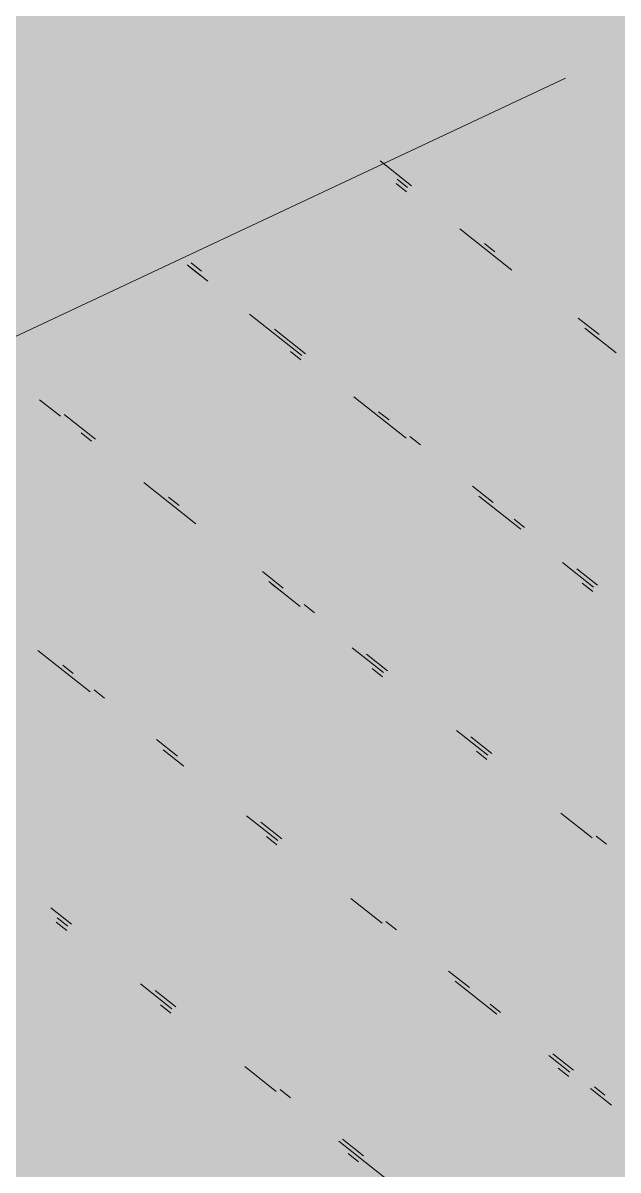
# Paper-space layout '03 3D Building and Roof' of a CAD drawing. Header units: millimetres. Extents: x 5 to 415, y 5 to 292.
# Drawn here: x 243.735 to 245.629, y 79.077 to 82.732 of the extents above; entities that cross this region are included whole.
import ezdxf

# ---------------------------------------------------------------- set-up
doc = ezdxf.new("R2010")
doc.units = ezdxf.units.MM
doc.layers.add('EXISTING', color=7, linetype='Continuous')
doc.layers.add('IMAGES', color=7, linetype='Continuous')

# ---------------------------------------------------------------- blocks, each defined once
blk = doc.blocks.new('SHEET_03')
at = {"layer": 'EXISTING', "color": 250, "lineweight": 9}
for p, q in [((241.8019, 80.8374), (245.4621, 82.5557)), ((244.9718, 82.2132), (244.8722, 82.2922)), ((244.9261, 82.2337), (244.9593, 82.2074)), ((244.9561, 82.1937), (244.9229, 82.2201)), ((245.1253, 82.0757), (245.2912, 81.944)), ((245.2373, 82.0025), (245.2041, 82.0288)), ((244.2572, 81.9616), (244.3236, 81.9089)), ((244.2997, 81.9275), (244.2665, 81.9538)), ((244.3029, 81.9411), (244.2697, 81.9675)), ((244.4564, 81.8036), (244.6223, 81.6719)), ((245.5693, 81.7391), (245.5029, 81.7918)), ((244.6348, 81.6777), (244.5352, 81.7567)), ((245.5236, 81.7596), (245.6232, 81.6806)), ((245.5662, 81.7255), (245.533, 81.7518)), ((244.6192, 81.6582), (244.586, 81.6846)), ((244.7883, 81.5402), (244.9543, 81.4085)), ((243.7874, 81.5314), (243.8538, 81.4788)), ((243.9659, 81.4056), (243.8663, 81.4846)), ((244.9004, 81.467), (244.8672, 81.4934)), ((243.9202, 81.4261), (243.9534, 81.3998)), ((245, 81.388), (244.9668, 81.4143)), ((244.1194, 81.2681), (244.2854, 81.1364)), ((245.2323, 81.2036), (245.1659, 81.2563)), ((244.2315, 81.1949), (244.1983, 81.2212)), ((245.1867, 81.2241), (245.3194, 81.1187)), ((245.3319, 81.1246), (245.2987, 81.1509)), ((245.4522, 81.0134), (245.5518, 80.9344)), ((245.5643, 80.9402), (245.4979, 80.9929)), ((244.5634, 80.9315), (244.497, 80.9842)), ((244.5178, 80.952), (244.6173, 80.873)), ((244.5603, 80.9179), (244.5271, 80.9442)), ((245.5487, 80.9207), (245.5155, 80.9471)), ((244.663, 80.8525), (244.6298, 80.8788)), ((243.7825, 80.7326), (243.9484, 80.6009)), ((244.7833, 80.7413), (244.8829, 80.6623)), ((244.8954, 80.6681), (244.829, 80.7208)), ((243.8945, 80.6594), (243.8613, 80.6857)), ((244.8798, 80.6486), (244.8466, 80.675)), ((243.9941, 80.5804), (243.9609, 80.6067)), ((245.1153, 80.4779), (245.2149, 80.3989)), ((244.2265, 80.396), (244.1601, 80.4487)), ((245.2273, 80.4047), (245.161, 80.4574)), ((244.1808, 80.4165), (244.2472, 80.3638)), ((245.2117, 80.3852), (245.1785, 80.4116)), ((244.4464, 80.2058), (244.546, 80.1268)), ((244.5584, 80.1326), (244.492, 80.1853)), ((245.4472, 80.2145), (245.5468, 80.1355)), ((244.5428, 80.1131), (244.5096, 80.1395)), ((245.5925, 80.115), (245.5593, 80.1413)), ((244.7783, 79.9424), (244.8779, 79.8634)), ((243.8895, 79.8605), (243.8231, 79.9132)), ((243.8739, 79.841), (243.8407, 79.8674)), ((243.8439, 79.881), (243.877, 79.8547)), ((244.9236, 79.8429), (244.8904, 79.8692)), ((245.156, 79.6585), (245.0896, 79.7112)), ((244.1094, 79.6703), (244.209, 79.5913)), ((245.1103, 79.679), (245.2431, 79.5736)), ((244.2215, 79.5971), (244.1551, 79.6498)), ((244.2059, 79.5776), (244.1727, 79.604)), ((245.2555, 79.5795), (245.2224, 79.6058)), ((245.409, 79.4419), (245.4754, 79.3893)), ((245.4879, 79.3951), (245.4215, 79.4478)), ((244.4414, 79.4069), (244.541, 79.3279)), ((245.4723, 79.3756), (245.4391, 79.402)), ((245.5875, 79.3161), (245.5543, 79.3425)), ((244.5866, 79.3074), (244.5534, 79.3337)), ((245.5418, 79.3366), (245.6082, 79.2839)), ((244.7401, 79.1698), (244.9061, 79.0381)), ((244.819, 79.123), (244.7526, 79.1757)), ((244.8034, 79.1035), (244.7702, 79.1299))]:
    blk.add_line(p, q, dxfattribs=at)
at = {"layer": 'IMAGES', "color": 7}
for points in [[(240.6709, 82.7108), (245.3927, 82.7108), (240.6709, 82.8072), (245.3927, 82.8072)], [(245.3927, 82.7108), (245.4891, 82.7108), (245.3927, 82.8072), (245.4891, 82.8072)], [(245.4891, 82.7108), (245.5855, 82.7108), (245.4891, 82.8072), (245.5855, 82.8072)], [(245.5855, 82.7108), (245.6818, 82.7108), (245.5855, 82.8072), (245.6818, 82.8072)], [(240.3818, 82.6144), (245.2, 82.6144), (240.3818, 82.7108), (245.2, 82.7108)], [(245.2, 82.6144), (245.2964, 82.6144), (245.2, 82.7108), (245.2964, 82.7108)], [(245.2964, 82.6144), (245.3927, 82.6144), (245.2964, 82.7108), (245.3927, 82.7108)], [(245.3927, 82.6144), (245.4891, 82.6144), (245.3927, 82.7108), (245.4891, 82.7108)], [(245.4891, 82.6144), (245.5855, 82.6144), (245.4891, 82.7108), (245.5855, 82.7108)], [(245.5855, 82.6144), (245.6818, 82.6144), (245.5855, 82.7108), (245.6818, 82.7108)], [(240.1891, 82.518), (245.1036, 82.518), (240.1891, 82.6144), (245.1036, 82.6144)], [(245.1036, 82.518), (245.2, 82.518), (245.1036, 82.6144), (245.2, 82.6144)], [(245.2, 82.518), (245.2964, 82.518), (245.2, 82.6144), (245.2964, 82.6144)], [(245.2964, 82.518), (245.3927, 82.518), (245.2964, 82.6144), (245.3927, 82.6144)], [(245.3927, 82.518), (245.4891, 82.518), (245.3927, 82.6144), (245.4891, 82.6144)], [(245.4891, 82.518), (245.7782, 82.518), (245.4891, 82.6144), (245.7782, 82.6144)], [(240.0927, 82.4216), (244.8145, 82.4216), (240.0927, 82.518), (244.8145, 82.518)], [(244.8145, 82.4216), (244.9109, 82.4216), (244.8145, 82.518), (244.9109, 82.518)], [(244.9109, 82.4216), (245.1036, 82.4216), (244.9109, 82.518), (245.1036, 82.518)], [(245.1036, 82.4216), (245.2964, 82.4216), (245.1036, 82.518), (245.2964, 82.518)], [(245.2964, 82.4216), (245.3927, 82.4216), (245.2964, 82.518), (245.3927, 82.518)], [(245.3927, 82.4216), (245.4891, 82.4216), (245.3927, 82.518), (245.4891, 82.518)], [(245.4891, 82.4216), (245.5855, 82.4216), (245.4891, 82.518), (245.5855, 82.518)], [(245.5855, 82.4216), (245.6818, 82.4216), (245.5855, 82.518), (245.6818, 82.518)], [(239.8036, 82.3252), (244.6218, 82.3252), (239.8036, 82.4216), (244.6218, 82.4216)], [(244.6218, 82.3252), (244.7182, 82.3252), (244.6218, 82.4216), (244.7182, 82.4216)], [(244.7182, 82.3252), (244.8145, 82.3252), (244.7182, 82.4216), (244.8145, 82.4216)], [(244.8145, 82.3252), (244.9109, 82.3252), (244.8145, 82.4216), (244.9109, 82.4216)], [(244.9109, 82.3252), (245.0073, 82.3252), (244.9109, 82.4216), (245.0073, 82.4216)], [(245.0073, 82.3252), (245.1036, 82.3252), (245.0073, 82.4216), (245.1036, 82.4216)], [(245.1036, 82.3252), (245.2, 82.3252), (245.1036, 82.4216), (245.2, 82.4216)], [(245.2, 82.3252), (245.2964, 82.3252), (245.2, 82.4216), (245.2964, 82.4216)], [(245.2964, 82.3252), (245.4891, 82.3252), (245.2964, 82.4216), (245.4891, 82.4216)], [(245.4891, 82.3252), (245.5855, 82.3252), (245.4891, 82.4216), (245.5855, 82.4216)], [(245.5855, 82.3252), (245.6818, 82.3252), (245.5855, 82.4216), (245.6818, 82.4216)], [(239.7073, 82.2288), (244.3327, 82.2288), (239.7073, 82.3252), (244.3327, 82.3252)], [(244.3327, 82.2288), (244.4291, 82.2288), (244.3327, 82.3252), (244.4291, 82.3252)], [(244.4291, 82.2288), (244.6218, 82.2288), (244.4291, 82.3252), (244.6218, 82.3252)], [(244.6218, 82.2288), (244.8145, 82.2288), (244.6218, 82.3252), (244.8145, 82.3252)], [(244.8145, 82.2288), (244.9109, 82.2288), (244.8145, 82.3252), (244.9109, 82.3252)], [(244.9109, 82.2288), (245.0073, 82.2288), (244.9109, 82.3252), (245.0073, 82.3252)], [(245.0073, 82.2288), (245.1036, 82.2288), (245.0073, 82.3252), (245.1036, 82.3252)], [(245.1036, 82.2288), (245.2, 82.2288), (245.1036, 82.3252), (245.2, 82.3252)], [(245.2, 82.2288), (245.2964, 82.2288), (245.2, 82.3252), (245.2964, 82.3252)], [(245.2964, 82.2288), (245.5855, 82.2288), (245.2964, 82.3252), (245.5855, 82.3252)], [(245.5855, 82.2288), (245.6818, 82.2288), (245.5855, 82.3252), (245.6818, 82.3252)], [(239.5145, 82.1324), (244.2364, 82.1324), (239.5145, 82.2288), (244.2364, 82.2288)], [(244.2364, 82.1324), (244.3327, 82.1324), (244.2364, 82.2288), (244.3327, 82.2288)], [(244.3327, 82.1324), (244.4291, 82.1324), (244.3327, 82.2288), (244.4291, 82.2288)], [(244.4291, 82.1324), (244.5255, 82.1324), (244.4291, 82.2288), (244.5255, 82.2288)], [(244.5255, 82.1324), (244.7182, 82.1324), (244.5255, 82.2288), (244.7182, 82.2288)], [(244.7182, 82.1324), (244.8145, 82.1324), (244.7182, 82.2288), (244.8145, 82.2288)], [(244.8145, 82.1324), (245.0073, 82.1324), (244.8145, 82.2288), (245.0073, 82.2288)], [(245.0073, 82.1324), (245.1036, 82.1324), (245.0073, 82.2288), (245.1036, 82.2288)], [(245.1036, 82.1324), (245.2, 82.1324), (245.1036, 82.2288), (245.2, 82.2288)], [(245.2, 82.1324), (245.6818, 82.1324), (245.2, 82.2288), (245.6818, 82.2288)], [(239.2255, 82.036), (243.9473, 82.036), (239.2255, 82.1324), (243.9473, 82.1324)], [(243.9473, 82.036), (244.14, 82.036), (243.9473, 82.1324), (244.14, 82.1324)], [(244.14, 82.036), (244.2364, 82.036), (244.14, 82.1324), (244.2364, 82.1324)], [(244.2364, 82.036), (244.4291, 82.036), (244.2364, 82.1324), (244.4291, 82.1324)], [(244.4291, 82.036), (244.5255, 82.036), (244.4291, 82.1324), (244.5255, 82.1324)], [(244.5255, 82.036), (244.6218, 82.036), (244.5255, 82.1324), (244.6218, 82.1324)], [(244.6218, 82.036), (244.7182, 82.036), (244.6218, 82.1324), (244.7182, 82.1324)], [(244.7182, 82.036), (245.0073, 82.036), (244.7182, 82.1324), (245.0073, 82.1324)], [(245.0073, 82.036), (245.1036, 82.036), (245.0073, 82.1324), (245.1036, 82.1324)], [(245.1036, 82.036), (245.2, 82.036), (245.1036, 82.1324), (245.2, 82.1324)], [(245.2, 82.036), (245.2964, 82.036), (245.2, 82.1324), (245.2964, 82.1324)], [(245.2964, 82.036), (245.3927, 82.036), (245.2964, 82.1324), (245.3927, 82.1324)], [(245.3927, 82.036), (245.8745, 82.036), (245.3927, 82.1324), (245.8745, 82.1324)], [(239.1291, 81.9396), (243.8509, 81.9396), (239.1291, 82.036), (243.8509, 82.036)], [(243.8509, 81.9396), (243.9473, 81.9396), (243.8509, 82.036), (243.9473, 82.036)], [(243.9473, 81.8432), (244.0436, 81.8432), (243.9473, 82.036), (244.0436, 82.036)], [(244.0436, 81.9396), (244.2364, 81.9396), (244.0436, 82.036), (244.2364, 82.036)], [(244.2364, 81.9396), (244.3327, 81.9396), (244.2364, 82.036), (244.3327, 82.036)], [(244.3327, 81.9396), (244.4291, 81.9396), (244.3327, 82.036), (244.4291, 82.036)], [(244.4291, 81.9396), (244.6218, 81.9396), (244.4291, 82.036), (244.6218, 82.036)], [(244.6218, 81.9396), (244.7182, 81.9396), (244.6218, 82.036), (244.7182, 82.036)], [(244.7182, 81.9396), (245.0073, 81.9396), (244.7182, 82.036), (245.0073, 82.036)], [(245.0073, 81.9396), (245.1036, 81.9396), (245.0073, 82.036), (245.1036, 82.036)], [(245.1036, 81.9396), (245.2, 81.9396), (245.1036, 82.036), (245.2, 82.036)], [(245.2, 81.9396), (245.2964, 81.9396), (245.2, 82.036), (245.2964, 82.036)], [(245.2964, 81.9396), (245.3927, 81.9396), (245.2964, 82.036), (245.3927, 82.036)], [(245.3927, 81.9396), (245.4891, 81.9396), (245.3927, 82.036), (245.4891, 82.036)], [(245.4891, 81.9396), (245.9709, 81.9396), (245.4891, 82.036), (245.9709, 82.036)], [(243.5618, 81.8432), (243.7545, 81.8432), (243.5618, 81.9396), (243.7545, 81.9396)], [(243.7545, 81.8432), (243.8509, 81.8432), (243.7545, 81.9396), (243.8509, 81.9396)], [(243.8509, 81.8432), (243.9473, 81.8432), (243.8509, 81.9396), (243.9473, 81.9396)], [(244.0436, 81.8432), (244.14, 81.8432), (244.0436, 81.9396), (244.14, 81.9396)], [(244.14, 81.8432), (244.2364, 81.8432), (244.14, 81.9396), (244.2364, 81.9396)], [(244.2364, 81.8432), (244.3327, 81.8432), (244.2364, 81.9396), (244.3327, 81.9396)], [(244.3327, 81.8432), (244.4291, 81.8432), (244.3327, 81.9396), (244.4291, 81.9396)], [(244.4291, 81.8432), (244.5255, 81.8432), (244.4291, 81.9396), (244.5255, 81.9396)], [(244.5255, 81.8432), (244.6218, 81.8432), (244.5255, 81.9396), (244.6218, 81.9396)], [(244.6218, 81.8432), (245.1036, 81.8432), (244.6218, 81.9396), (245.1036, 81.9396)], [(245.1036, 81.8432), (245.2, 81.8432), (245.1036, 81.9396), (245.2, 81.9396)], [(245.2, 81.8432), (245.2964, 81.8432), (245.2, 81.9396), (245.2964, 81.9396)], [(245.2964, 81.8432), (245.3927, 81.8432), (245.2964, 81.9396), (245.3927, 81.9396)], [(245.3927, 81.8432), (245.4891, 81.8432), (245.3927, 81.9396), (245.4891, 81.9396)], [(245.4891, 81.8432), (245.5855, 81.8432), (245.4891, 81.9396), (245.5855, 81.9396)], [(245.5855, 81.8432), (246.0673, 81.8432), (245.5855, 81.9396), (246.0673, 81.9396)], [(243.6582, 81.7468), (243.7545, 81.7468), (243.6582, 81.8432), (243.7545, 81.8432)], [(243.7545, 81.7468), (243.8509, 81.7468), (243.7545, 81.8432), (243.8509, 81.8432)], [(243.8509, 81.7468), (243.9473, 81.7468), (243.8509, 81.8432), (243.9473, 81.8432)], [(243.9473, 81.7468), (244.0436, 81.7468), (243.9473, 81.8432), (244.0436, 81.8432)], [(244.0436, 81.7468), (244.14, 81.7468), (244.0436, 81.8432), (244.14, 81.8432)], [(244.14, 81.7468), (244.3327, 81.7468), (244.14, 81.8432), (244.3327, 81.8432)], [(244.3327, 81.7468), (244.4291, 81.7468), (244.3327, 81.8432), (244.4291, 81.8432)], [(244.4291, 81.7468), (244.6218, 81.7468), (244.4291, 81.8432), (244.6218, 81.8432)], [(244.6218, 81.7468), (244.7182, 81.7468), (244.6218, 81.8432), (244.7182, 81.8432)], [(244.7182, 81.7468), (245.2, 81.7468), (244.7182, 81.8432), (245.2, 81.8432)], [(245.2, 81.7468), (245.3927, 81.7468), (245.2, 81.8432), (245.3927, 81.8432)], [(245.3927, 81.7468), (245.5855, 81.7468), (245.3927, 81.8432), (245.5855, 81.8432)], [(245.5855, 81.7468), (245.6818, 81.7468), (245.5855, 81.8432), (245.6818, 81.8432)], [(243.5618, 81.6504), (243.7545, 81.6504), (243.5618, 81.7468), (243.7545, 81.7468)], [(243.7545, 81.6504), (243.9473, 81.6504), (243.7545, 81.7468), (243.9473, 81.7468)], [(243.9473, 81.6504), (244.0436, 81.6504), (243.9473, 81.7468), (244.0436, 81.7468)], [(244.0436, 81.6504), (244.14, 81.6504), (244.0436, 81.7468), (244.14, 81.7468)], [(244.14, 81.6504), (244.3327, 81.6504), (244.14, 81.7468), (244.3327, 81.7468)], [(244.3327, 81.6504), (244.4291, 81.6504), (244.3327, 81.7468), (244.4291, 81.7468)], [(244.4291, 81.6504), (244.5255, 81.6504), (244.4291, 81.7468), (244.5255, 81.7468)], [(244.5255, 81.6504), (244.7182, 81.6504), (244.5255, 81.7468), (244.7182, 81.7468)], [(244.7182, 81.6504), (244.8145, 81.6504), (244.7182, 81.7468), (244.8145, 81.7468)], [(244.8145, 81.6504), (245.3927, 81.6504), (244.8145, 81.7468), (245.3927, 81.7468)], [(245.3927, 81.6504), (245.4891, 81.6504), (245.3927, 81.7468), (245.4891, 81.7468)], [(245.4891, 81.6504), (245.6818, 81.6504), (245.4891, 81.7468), (245.6818, 81.7468)], [(243.6582, 81.554), (243.7545, 81.554), (243.6582, 81.6504), (243.7545, 81.6504)], [(243.7545, 81.554), (243.8509, 81.554), (243.7545, 81.6504), (243.8509, 81.6504)], [(243.8509, 81.554), (243.9473, 81.554), (243.8509, 81.6504), (243.9473, 81.6504)], [(243.9473, 81.554), (244.4291, 81.554), (243.9473, 81.6504), (244.4291, 81.6504)], [(244.4291, 81.554), (244.5255, 81.554), (244.4291, 81.6504), (244.5255, 81.6504)], [(244.5255, 81.554), (244.6218, 81.554), (244.5255, 81.6504), (244.6218, 81.6504)], [(244.6218, 81.554), (244.8145, 81.554), (244.6218, 81.6504), (244.8145, 81.6504)], [(244.8145, 81.554), (245.0073, 81.554), (244.8145, 81.6504), (245.0073, 81.6504)], [(245.0073, 81.554), (245.5855, 81.554), (245.0073, 81.6504), (245.5855, 81.6504)], [(245.5855, 81.554), (245.6818, 81.554), (245.5855, 81.6504), (245.6818, 81.6504)], [(243.6582, 81.4576), (243.7545, 81.4576), (243.6582, 81.554), (243.7545, 81.554)], [(243.7545, 81.4576), (243.9473, 81.4576), (243.7545, 81.554), (243.9473, 81.554)], [(243.9473, 81.4576), (244.5255, 81.4576), (243.9473, 81.554), (244.5255, 81.554)], [(244.5255, 81.4576), (244.6218, 81.4576), (244.5255, 81.554), (244.6218, 81.554)], [(244.6218, 81.4576), (244.7182, 81.4576), (244.6218, 81.554), (244.7182, 81.554)], [(244.7182, 81.4576), (244.8145, 81.4576), (244.7182, 81.554), (244.8145, 81.554)], [(244.8145, 81.4576), (244.9109, 81.4576), (244.8145, 81.554), (244.9109, 81.554)], [(244.9109, 81.4576), (245.0073, 81.4576), (244.9109, 81.554), (245.0073, 81.554)], [(245.0073, 81.4576), (245.1036, 81.4576), (245.0073, 81.554), (245.1036, 81.554)], [(245.1036, 81.4576), (245.5855, 81.4576), (245.1036, 81.554), (245.5855, 81.554)], [(245.5855, 81.4576), (245.6818, 81.4576), (245.5855, 81.554), (245.6818, 81.554)], [(243.6582, 81.3612), (243.7545, 81.3612), (243.6582, 81.4576), (243.7545, 81.4576)], [(243.7545, 81.3612), (243.8509, 81.3612), (243.7545, 81.4576), (243.8509, 81.4576)], [(243.8509, 81.3612), (244.0436, 81.3612), (243.8509, 81.4576), (244.0436, 81.4576)], [(244.0436, 81.3612), (244.2364, 81.3612), (244.0436, 81.4576), (244.2364, 81.4576)], [(244.2364, 81.3612), (244.7182, 81.3612), (244.2364, 81.4576), (244.7182, 81.4576)], [(244.7182, 81.3612), (244.8145, 81.3612), (244.7182, 81.4576), (244.8145, 81.4576)], [(244.8145, 81.3612), (245.0073, 81.3612), (244.8145, 81.4576), (245.0073, 81.4576)], [(245.0073, 81.3612), (245.1036, 81.3612), (245.0073, 81.4576), (245.1036, 81.4576)], [(245.1036, 81.3612), (245.2, 81.3612), (245.1036, 81.4576), (245.2, 81.4576)], [(245.2, 81.3612), (245.6818, 81.3612), (245.2, 81.4576), (245.6818, 81.4576)], [(243.3691, 81.1684), (243.9473, 81.1684), (243.3691, 81.3612), (243.9473, 81.3612)], [(243.9473, 81.2648), (244.0436, 81.2648), (243.9473, 81.3612), (244.0436, 81.3612)], [(244.0436, 81.2648), (244.2364, 81.2648), (244.0436, 81.3612), (244.2364, 81.3612)], [(244.2364, 81.2648), (244.3327, 81.2648), (244.2364, 81.3612), (244.3327, 81.3612)], [(244.3327, 81.2648), (244.8145, 81.2648), (244.3327, 81.3612), (244.8145, 81.3612)], [(244.8145, 81.2648), (244.9109, 81.2648), (244.8145, 81.3612), (244.9109, 81.3612)], [(244.9109, 81.2648), (245.0073, 81.2648), (244.9109, 81.3612), (245.0073, 81.3612)], [(245.0073, 81.2648), (245.1036, 81.2648), (245.0073, 81.3612), (245.1036, 81.3612)], [(245.1036, 81.2648), (245.2, 81.2648), (245.1036, 81.3612), (245.2, 81.3612)], [(245.2, 81.2648), (245.2964, 81.2648), (245.2, 81.3612), (245.2964, 81.3612)], [(245.2964, 81.2648), (245.8745, 81.2648), (245.2964, 81.3612), (245.8745, 81.3612)], [(243.9473, 81.1684), (244.0436, 81.1684), (243.9473, 81.2648), (244.0436, 81.2648)], [(244.0436, 81.1684), (244.14, 81.1684), (244.0436, 81.2648), (244.14, 81.2648)], [(244.14, 81.1684), (244.3327, 81.1684), (244.14, 81.2648), (244.3327, 81.2648)], [(244.3327, 81.1684), (244.4291, 81.1684), (244.3327, 81.2648), (244.4291, 81.2648)], [(244.4291, 81.1684), (245.0073, 81.1684), (244.4291, 81.2648), (245.0073, 81.2648)], [(245.0073, 81.1684), (245.1036, 81.1684), (245.0073, 81.2648), (245.1036, 81.2648)], [(245.1036, 81.1684), (245.2964, 81.1684), (245.1036, 81.2648), (245.2964, 81.2648)], [(245.2964, 81.1684), (245.3927, 81.1684), (245.2964, 81.2648), (245.3927, 81.2648)], [(245.3927, 81.1684), (245.4891, 81.1684), (245.3927, 81.2648), (245.4891, 81.2648)], [(245.4891, 81.1684), (245.9709, 81.1684), (245.4891, 81.2648), (245.9709, 81.2648)], [(243.5618, 81.072), (244.0436, 81.072), (243.5618, 81.1684), (244.0436, 81.1684)], [(244.0436, 81.072), (244.14, 81.072), (244.0436, 81.1684), (244.14, 81.1684)], [(244.14, 81.072), (244.2364, 81.072), (244.14, 81.1684), (244.2364, 81.1684)], [(244.2364, 81.072), (244.3327, 81.072), (244.2364, 81.1684), (244.3327, 81.1684)], [(244.3327, 81.072), (244.4291, 81.072), (244.3327, 81.1684), (244.4291, 81.1684)], [(244.4291, 81.072), (244.5255, 81.072), (244.4291, 81.1684), (244.5255, 81.1684)], [(244.5255, 81.072), (244.6218, 81.072), (244.5255, 81.1684), (244.6218, 81.1684)], [(244.6218, 81.072), (245.2, 81.072), (244.6218, 81.1684), (245.2, 81.1684)], [(245.2, 81.072), (245.3927, 81.072), (245.2, 81.1684), (245.3927, 81.1684)], [(245.3927, 81.072), (245.4891, 81.072), (245.3927, 81.1684), (245.4891, 81.1684)], [(245.4891, 81.072), (245.5855, 81.072), (245.4891, 81.1684), (245.5855, 81.1684)], [(245.5855, 81.072), (246.0673, 81.072), (245.5855, 81.1684), (246.0673, 81.1684)], [(243.6582, 80.9756), (244.14, 80.9756), (243.6582, 81.072), (244.14, 81.072)], [(244.14, 80.9756), (244.2364, 80.9756), (244.14, 81.072), (244.2364, 81.072)], [(244.2364, 80.9756), (244.3327, 80.9756), (244.2364, 81.072), (244.3327, 81.072)], [(244.3327, 80.9756), (244.5255, 80.9756), (244.3327, 81.072), (244.5255, 81.072)], [(244.5255, 80.9756), (244.6218, 80.9756), (244.5255, 81.072), (244.6218, 81.072)], [(244.6218, 80.9756), (244.7182, 80.9756), (244.6218, 81.072), (244.7182, 81.072)], [(244.7182, 80.9756), (245.2, 80.9756), (244.7182, 81.072), (245.2, 81.072)], [(245.2, 80.9756), (245.2964, 80.9756), (245.2, 81.072), (245.2964, 81.072)], [(245.2964, 80.9756), (245.3927, 80.9756), (245.2964, 81.072), (245.3927, 81.072)], [(245.3927, 80.9756), (245.5855, 80.9756), (245.3927, 81.072), (245.5855, 81.072)], [(245.5855, 80.9756), (245.6818, 80.9756), (245.5855, 81.072), (245.6818, 81.072)], [(243.6582, 80.8792), (243.7545, 80.8792), (243.6582, 80.9756), (243.7545, 80.9756)], [(243.7545, 80.8792), (243.8509, 80.8792), (243.7545, 80.9756), (243.8509, 80.9756)], [(243.8509, 80.8792), (244.3327, 80.8792), (243.8509, 80.9756), (244.3327, 80.9756)], [(244.3327, 80.8792), (244.4291, 80.8792), (244.3327, 80.9756), (244.4291, 80.9756)], [(244.4291, 80.8792), (244.6218, 80.8792), (244.4291, 80.9756), (244.6218, 80.9756)], [(244.6218, 80.8792), (244.7182, 80.8792), (244.6218, 80.9756), (244.7182, 80.9756)], [(244.7182, 80.8792), (244.8145, 80.8792), (244.7182, 80.9756), (244.8145, 80.9756)], [(244.8145, 80.8792), (245.2964, 80.8792), (244.8145, 80.9756), (245.2964, 80.9756)], [(245.2964, 80.8792), (245.3927, 80.8792), (245.2964, 80.9756), (245.3927, 80.9756)], [(245.3927, 80.8792), (245.4891, 80.8792), (245.3927, 80.9756), (245.4891, 80.9756)], [(245.4891, 80.8792), (245.6818, 80.8792), (245.4891, 80.9756), (245.6818, 80.9756)], [(243.5618, 80.7827), (243.7545, 80.7827), (243.5618, 80.8792), (243.7545, 80.8792)], [(243.7545, 80.7827), (243.8509, 80.7827), (243.7545, 80.8792), (243.8509, 80.8792)], [(243.8509, 80.7827), (244.4291, 80.7827), (243.8509, 80.8792), (244.4291, 80.8792)], [(244.4291, 80.7827), (244.5255, 80.7827), (244.4291, 80.8792), (244.5255, 80.8792)], [(244.5255, 80.7827), (244.7182, 80.7827), (244.5255, 80.8792), (244.7182, 80.8792)], [(244.7182, 80.7827), (244.8145, 80.7827), (244.7182, 80.8792), (244.8145, 80.8792)], [(244.8145, 80.7827), (244.9109, 80.7827), (244.8145, 80.8792), (244.9109, 80.8792)], [(244.9109, 80.7827), (245.3927, 80.7827), (244.9109, 80.8792), (245.3927, 80.8792)], [(245.3927, 80.7827), (245.4891, 80.7827), (245.3927, 80.8792), (245.4891, 80.8792)], [(245.4891, 80.7827), (245.5855, 80.7827), (245.4891, 80.8792), (245.5855, 80.8792)], [(245.5855, 80.7827), (245.6818, 80.7827), (245.5855, 80.8792), (245.6818, 80.8792)], [(243.6582, 80.6863), (243.7545, 80.6863), (243.6582, 80.7827), (243.7545, 80.7827)], [(243.7545, 80.6863), (243.8509, 80.6863), (243.7545, 80.7827), (243.8509, 80.7827)], [(243.8509, 80.6863), (243.9473, 80.6863), (243.8509, 80.7827), (243.9473, 80.7827)], [(243.9473, 80.6863), (244.0436, 80.6863), (243.9473, 80.7827), (244.0436, 80.7827)], [(244.0436, 80.6863), (244.5255, 80.6863), (244.0436, 80.7827), (244.5255, 80.7827)], [(244.5255, 80.6863), (244.6218, 80.6863), (244.5255, 80.7827), (244.6218, 80.7827)], [(244.6218, 80.6863), (244.7182, 80.6863), (244.6218, 80.7827), (244.7182, 80.7827)], [(244.7182, 80.6863), (244.9109, 80.6863), (244.7182, 80.7827), (244.9109, 80.7827)], [(244.9109, 80.6863), (245.5855, 80.6863), (244.9109, 80.7827), (245.5855, 80.7827)], [(245.5855, 80.6863), (245.6818, 80.6863), (245.5855, 80.7827), (245.6818, 80.7827)], [(243.6582, 80.5899), (243.7545, 80.5899), (243.6582, 80.6863), (243.7545, 80.6863)], [(243.7545, 80.5899), (243.8509, 80.5899), (243.7545, 80.6863), (243.8509, 80.6863)], [(243.8509, 80.5899), (244.0436, 80.5899), (243.8509, 80.6863), (244.0436, 80.6863)], [(244.0436, 80.5899), (244.14, 80.5899), (244.0436, 80.6863), (244.14, 80.6863)], [(244.14, 80.5899), (244.8145, 80.5899), (244.14, 80.6863), (244.8145, 80.6863)], [(244.8145, 80.5899), (245.0073, 80.5899), (244.8145, 80.6863), (245.0073, 80.6863)], [(245.0073, 80.5899), (245.1036, 80.5899), (245.0073, 80.6863), (245.1036, 80.6863)], [(245.1036, 80.5899), (245.2, 80.5899), (245.1036, 80.6863), (245.2, 80.6863)], [(245.2, 80.5899), (245.6818, 80.5899), (245.2, 80.6863), (245.6818, 80.6863)], [(243.2727, 80.4935), (243.7545, 80.4935), (243.2727, 80.5899), (243.7545, 80.5899)], [(243.7545, 80.4935), (243.8509, 80.4935), (243.7545, 80.5899), (243.8509, 80.5899)], [(243.8509, 80.4935), (243.9473, 80.4935), (243.8509, 80.5899), (243.9473, 80.5899)], [(243.9473, 80.4935), (244.0436, 80.4935), (243.9473, 80.5899), (244.0436, 80.5899)], [(244.0436, 80.4935), (244.14, 80.4935), (244.0436, 80.5899), (244.14, 80.5899)], [(244.14, 80.4935), (244.2364, 80.4935), (244.14, 80.5899), (244.2364, 80.5899)], [(244.2364, 80.4935), (244.8145, 80.4935), (244.2364, 80.5899), (244.8145, 80.5899)], [(244.8145, 80.4935), (244.9109, 80.4935), (244.8145, 80.5899), (244.9109, 80.5899)], [(244.9109, 80.4935), (245.0073, 80.4935), (244.9109, 80.5899), (245.0073, 80.5899)], [(245.0073, 80.4935), (245.1036, 80.4935), (245.0073, 80.5899), (245.1036, 80.5899)], [(245.1036, 80.4935), (245.2, 80.4935), (245.1036, 80.5899), (245.2, 80.5899)], [(245.2, 80.4935), (245.2964, 80.4935), (245.2, 80.5899), (245.2964, 80.5899)], [(245.2964, 80.4935), (245.7782, 80.4935), (245.2964, 80.5899), (245.7782, 80.5899)], [(243.3691, 80.3971), (243.8509, 80.3971), (243.3691, 80.4935), (243.8509, 80.4935)], [(243.8509, 80.3971), (243.9473, 80.3971), (243.8509, 80.4935), (243.9473, 80.4935)], [(243.9473, 80.3971), (244.0436, 80.3971), (243.9473, 80.4935), (244.0436, 80.4935)], [(244.0436, 80.3971), (244.2364, 80.3971), (244.0436, 80.4935), (244.2364, 80.4935)], [(244.2364, 80.3971), (244.3327, 80.3971), (244.2364, 80.4935), (244.3327, 80.4935)], [(244.3327, 80.3971), (244.4291, 80.3971), (244.3327, 80.4935), (244.4291, 80.4935)], [(244.4291, 80.3971), (245.0073, 80.3971), (244.4291, 80.4935), (245.0073, 80.4935)], [(245.0073, 80.3971), (245.1036, 80.3971), (245.0073, 80.4935), (245.1036, 80.4935)], [(245.1036, 80.3971), (245.2964, 80.3971), (245.1036, 80.4935), (245.2964, 80.4935)], [(245.2964, 80.3971), (245.3927, 80.3971), (245.2964, 80.4935), (245.3927, 80.4935)], [(245.3927, 80.3971), (245.8745, 80.3971), (245.3927, 80.4935), (245.8745, 80.4935)], [(243.4655, 80.3007), (244.0436, 80.3007), (243.4655, 80.3971), (244.0436, 80.3971)], [(244.0436, 80.3007), (244.14, 80.3007), (244.0436, 80.3971), (244.14, 80.3971)], [(244.14, 80.3007), (244.3327, 80.3007), (244.14, 80.3971), (244.3327, 80.3971)], [(244.3327, 80.3007), (244.4291, 80.3007), (244.3327, 80.3971), (244.4291, 80.3971)], [(244.4291, 80.3007), (244.5255, 80.3007), (244.4291, 80.3971), (244.5255, 80.3971)], [(244.5255, 80.3007), (245.0073, 80.3007), (244.5255, 80.3971), (245.0073, 80.3971)], [(245.0073, 80.3007), (245.1036, 80.3007), (245.0073, 80.3971), (245.1036, 80.3971)], [(245.1036, 80.3007), (245.2, 80.3007), (245.1036, 80.3971), (245.2, 80.3971)], [(245.2, 80.3007), (245.3927, 80.3007), (245.2, 80.3971), (245.3927, 80.3971)], [(245.3927, 80.3007), (245.4891, 80.3007), (245.3927, 80.3971), (245.4891, 80.3971)], [(245.4891, 80.3007), (245.5855, 80.3007), (245.4891, 80.3971), (245.5855, 80.3971)], [(245.5855, 80.3007), (245.9709, 80.3007), (245.5855, 80.3971), (245.9709, 80.3971)], [(243.6582, 80.2043), (244.14, 80.2043), (243.6582, 80.3007), (244.14, 80.3007)], [(244.14, 80.2043), (244.2364, 80.2043), (244.14, 80.3007), (244.2364, 80.3007)], [(244.2364, 80.2043), (244.3327, 80.2043), (244.2364, 80.3007), (244.3327, 80.3007)], [(244.3327, 80.2043), (244.4291, 80.2043), (244.3327, 80.3007), (244.4291, 80.3007)], [(244.4291, 80.2043), (244.5255, 80.2043), (244.4291, 80.3007), (244.5255, 80.3007)], [(244.5255, 80.2043), (245.2, 80.2043), (244.5255, 80.3007), (245.2, 80.3007)], [(245.2, 80.2043), (245.2964, 80.2043), (245.2, 80.3007), (245.2964, 80.3007)], [(245.2964, 80.2043), (245.3927, 80.2043), (245.2964, 80.3007), (245.3927, 80.3007)], [(245.3927, 80.2043), (245.4891, 80.2043), (245.3927, 80.3007), (245.4891, 80.3007)], [(245.4891, 80.2043), (245.5855, 80.2043), (245.4891, 80.3007), (245.5855, 80.3007)], [(245.5855, 80.2043), (245.6818, 80.2043), (245.5855, 80.3007), (245.6818, 80.3007)], [(243.6582, 80.1079), (243.7545, 80.1079), (243.6582, 80.2043), (243.7545, 80.2043)], [(243.7545, 80.1079), (244.2364, 80.1079), (243.7545, 80.2043), (244.2364, 80.2043)], [(244.2364, 80.1079), (244.3327, 80.1079), (244.2364, 80.2043), (244.3327, 80.2043)], [(244.3327, 80.1079), (244.4291, 80.1079), (244.3327, 80.2043), (244.4291, 80.2043)], [(244.4291, 80.1079), (244.6218, 80.1079), (244.4291, 80.2043), (244.6218, 80.2043)], [(244.6218, 80.1079), (245.2964, 80.1079), (244.6218, 80.2043), (245.2964, 80.2043)], [(245.2964, 80.1079), (245.3927, 80.1079), (245.2964, 80.2043), (245.3927, 80.2043)], [(245.3927, 80.1079), (245.4891, 80.1079), (245.3927, 80.2043), (245.4891, 80.2043)], [(245.4891, 80.1079), (245.5855, 80.1079), (245.4891, 80.2043), (245.5855, 80.2043)], [(245.5855, 80.1079), (245.6818, 80.1079), (245.5855, 80.2043), (245.6818, 80.2043)], [(243.6582, 80.0115), (243.7545, 80.0115), (243.6582, 80.1079), (243.7545, 80.1079)], [(243.7545, 80.0115), (243.8509, 80.0115), (243.7545, 80.1079), (243.8509, 80.1079)], [(243.8509, 80.0115), (244.4291, 80.0115), (243.8509, 80.1079), (244.4291, 80.1079)], [(244.4291, 80.0115), (244.5255, 80.0115), (244.4291, 80.1079), (244.5255, 80.1079)], [(244.5255, 80.0115), (244.7182, 80.0115), (244.5255, 80.1079), (244.7182, 80.1079)], [(244.7182, 80.0115), (244.8145, 80.0115), (244.7182, 80.1079), (244.8145, 80.1079)], [(244.8145, 80.0115), (244.9109, 80.0115), (244.8145, 80.1079), (244.9109, 80.1079)], [(244.9109, 80.0115), (245.3927, 80.0115), (244.9109, 80.1079), (245.3927, 80.1079)], [(245.3927, 80.0115), (245.4891, 80.0115), (245.3927, 80.1079), (245.4891, 80.1079)], [(245.4891, 80.0115), (245.5855, 80.0115), (245.4891, 80.1079), (245.5855, 80.1079)], [(245.5855, 80.0115), (245.6818, 80.0115), (245.5855, 80.1079), (245.6818, 80.1079)], [(243.6582, 79.9151), (243.8509, 79.9151), (243.6582, 80.0115), (243.8509, 80.0115)], [(243.8509, 79.9151), (243.9473, 79.9151), (243.8509, 80.0115), (243.9473, 80.0115)], [(243.9473, 79.9151), (244.0436, 79.9151), (243.9473, 80.0115), (244.0436, 80.0115)], [(244.0436, 79.9151), (244.5255, 79.9151), (244.0436, 80.0115), (244.5255, 80.0115)], [(244.5255, 79.9151), (244.6218, 79.9151), (244.5255, 80.0115), (244.6218, 80.0115)], [(244.6218, 79.9151), (244.7182, 79.9151), (244.6218, 80.0115), (244.7182, 80.0115)], [(244.7182, 79.9151), (244.8145, 79.9151), (244.7182, 80.0115), (244.8145, 80.0115)], [(244.8145, 79.9151), (244.9109, 79.9151), (244.8145, 80.0115), (244.9109, 80.0115)], [(244.9109, 79.9151), (245.0073, 79.9151), (244.9109, 80.0115), (245.0073, 80.0115)], [(245.0073, 79.9151), (245.4891, 79.9151), (245.0073, 80.0115), (245.4891, 80.0115)], [(245.4891, 79.9151), (245.5855, 79.9151), (245.4891, 80.0115), (245.5855, 80.0115)], [(245.5855, 79.9151), (245.6818, 79.9151), (245.5855, 80.0115), (245.6818, 80.0115)], [(243.6582, 79.8187), (243.7545, 79.8187), (243.6582, 79.9151), (243.7545, 79.9151)], [(243.7545, 79.8187), (243.9473, 79.8187), (243.7545, 79.9151), (243.9473, 79.9151)], [(243.9473, 79.8187), (244.14, 79.8187), (243.9473, 79.9151), (244.14, 79.9151)], [(244.14, 79.8187), (244.7182, 79.8187), (244.14, 79.9151), (244.7182, 79.9151)], [(244.7182, 79.8187), (244.8145, 79.8187), (244.7182, 79.9151), (244.8145, 79.9151)], [(244.8145, 79.8187), (245.0073, 79.8187), (244.8145, 79.9151), (245.0073, 79.9151)], [(245.0073, 79.8187), (245.1036, 79.8187), (245.0073, 79.9151), (245.1036, 79.9151)], [(245.1036, 79.8187), (245.2, 79.8187), (245.1036, 79.9151), (245.2, 79.9151)], [(245.2, 79.8187), (245.6818, 79.8187), (245.2, 79.9151), (245.6818, 79.9151)], [(243.3691, 79.6259), (243.8509, 79.6259), (243.3691, 79.8187), (243.8509, 79.8187)], [(243.8509, 79.7223), (243.9473, 79.7223), (243.8509, 79.8187), (243.9473, 79.8187)], [(243.9473, 79.7223), (244.0436, 79.7223), (243.9473, 79.8187), (244.0436, 79.8187)], [(244.0436, 79.7223), (244.14, 79.7223), (244.0436, 79.8187), (244.14, 79.8187)], [(244.14, 79.7223), (244.2364, 79.7223), (244.14, 79.8187), (244.2364, 79.8187)], [(244.2364, 79.7223), (244.7182, 79.7223), (244.2364, 79.8187), (244.7182, 79.8187)], [(244.7182, 79.7223), (244.8145, 79.7223), (244.7182, 79.8187), (244.8145, 79.8187)], [(244.8145, 79.7223), (244.9109, 79.7223), (244.8145, 79.8187), (244.9109, 79.8187)], [(244.9109, 79.7223), (245.0073, 79.7223), (244.9109, 79.8187), (245.0073, 79.8187)], [(245.0073, 79.7223), (245.1036, 79.7223), (245.0073, 79.8187), (245.1036, 79.8187)], [(245.1036, 79.7223), (245.2, 79.7223), (245.1036, 79.8187), (245.2, 79.8187)], [(245.2, 79.7223), (245.2964, 79.7223), (245.2, 79.8187), (245.2964, 79.8187)], [(245.2964, 79.7223), (245.7782, 79.7223), (245.2964, 79.8187), (245.7782, 79.8187)], [(243.8509, 79.6259), (243.9473, 79.6259), (243.8509, 79.7223), (243.9473, 79.7223)], [(243.9473, 79.6259), (244.0436, 79.6259), (243.9473, 79.7223), (244.0436, 79.7223)], [(244.0436, 79.6259), (244.14, 79.6259), (244.0436, 79.7223), (244.14, 79.7223)], [(244.14, 79.6259), (244.2364, 79.6259), (244.14, 79.7223), (244.2364, 79.7223)], [(244.2364, 79.6259), (244.3327, 79.6259), (244.2364, 79.7223), (244.3327, 79.7223)], [(244.3327, 79.6259), (244.9109, 79.6259), (244.3327, 79.7223), (244.9109, 79.7223)], [(244.9109, 79.6259), (245.0073, 79.6259), (244.9109, 79.7223), (245.0073, 79.7223)], [(245.0073, 79.6259), (245.1036, 79.6259), (245.0073, 79.7223), (245.1036, 79.7223)], [(245.1036, 79.6259), (245.2, 79.6259), (245.1036, 79.7223), (245.2, 79.7223)], [(245.2, 79.6259), (245.2964, 79.6259), (245.2, 79.7223), (245.2964, 79.7223)], [(245.2964, 79.6259), (245.3927, 79.6259), (245.2964, 79.7223), (245.3927, 79.7223)], [(245.3927, 79.6259), (245.8745, 79.6259), (245.3927, 79.7223), (245.8745, 79.7223)], [(243.5618, 79.5295), (243.9473, 79.5295), (243.5618, 79.6259), (243.9473, 79.6259)], [(243.9473, 79.5295), (244.14, 79.5295), (243.9473, 79.6259), (244.14, 79.6259)], [(244.14, 79.5295), (244.3327, 79.5295), (244.14, 79.6259), (244.3327, 79.6259)], [(244.3327, 79.5295), (244.4291, 79.5295), (244.3327, 79.6259), (244.4291, 79.6259)], [(244.4291, 79.5295), (244.5255, 79.5295), (244.4291, 79.6259), (244.5255, 79.6259)], [(244.5255, 79.5295), (245.0073, 79.5295), (244.5255, 79.6259), (245.0073, 79.6259)], [(245.0073, 79.5295), (245.1036, 79.5295), (245.0073, 79.6259), (245.1036, 79.6259)], [(245.1036, 79.5295), (245.2964, 79.5295), (245.1036, 79.6259), (245.2964, 79.6259)], [(245.2964, 79.5295), (245.3927, 79.5295), (245.2964, 79.6259), (245.3927, 79.6259)], [(245.3927, 79.5295), (245.4891, 79.5295), (245.3927, 79.6259), (245.4891, 79.6259)], [(245.4891, 79.5295), (245.5855, 79.5295), (245.4891, 79.6259), (245.5855, 79.6259)], [(245.5855, 79.5295), (245.9709, 79.5295), (245.5855, 79.6259), (245.9709, 79.6259)], [(243.6582, 79.4331), (244.14, 79.4331), (243.6582, 79.5295), (244.14, 79.5295)], [(244.14, 79.4331), (244.2364, 79.4331), (244.14, 79.5295), (244.2364, 79.5295)], [(244.2364, 79.4331), (244.3327, 79.4331), (244.2364, 79.5295), (244.3327, 79.5295)], [(244.3327, 79.3367), (244.4291, 79.3367), (244.3327, 79.5295), (244.4291, 79.5295)], [(244.4291, 79.4331), (244.5255, 79.4331), (244.4291, 79.5295), (244.5255, 79.5295)], [(244.5255, 79.4331), (244.6218, 79.4331), (244.5255, 79.5295), (244.6218, 79.5295)], [(244.6218, 79.4331), (245.1036, 79.4331), (244.6218, 79.5295), (245.1036, 79.5295)], [(245.1036, 79.4331), (245.2, 79.4331), (245.1036, 79.5295), (245.2, 79.5295)], [(245.2, 79.3367), (245.2964, 79.3367), (245.2, 79.5295), (245.2964, 79.5295)], [(245.2964, 79.4331), (245.3927, 79.4331), (245.2964, 79.5295), (245.3927, 79.5295)], [(245.3927, 79.4331), (245.4891, 79.4331), (245.3927, 79.5295), (245.4891, 79.5295)], [(245.4891, 79.4331), (245.5855, 79.4331), (245.4891, 79.5295), (245.5855, 79.5295)], [(245.5855, 79.4331), (245.6818, 79.4331), (245.5855, 79.5295), (245.6818, 79.5295)], [(243.6582, 79.3367), (243.8509, 79.3367), (243.6582, 79.4331), (243.8509, 79.4331)], [(243.8509, 79.3367), (244.2364, 79.3367), (243.8509, 79.4331), (244.2364, 79.4331)], [(244.2364, 79.3367), (244.3327, 79.3367), (244.2364, 79.4331), (244.3327, 79.4331)], [(244.4291, 79.3367), (244.6218, 79.3367), (244.4291, 79.4331), (244.6218, 79.4331)], [(244.6218, 79.3367), (244.7182, 79.3367), (244.6218, 79.4331), (244.7182, 79.4331)], [(244.7182, 79.3367), (245.2, 79.3367), (244.7182, 79.4331), (245.2, 79.4331)], [(245.2964, 79.3367), (245.3927, 79.3367), (245.2964, 79.4331), (245.3927, 79.4331)], [(245.3927, 79.3367), (245.4891, 79.3367), (245.3927, 79.4331), (245.4891, 79.4331)], [(245.4891, 79.3367), (245.5855, 79.3367), (245.4891, 79.4331), (245.5855, 79.4331)], [(245.5855, 79.3367), (245.6818, 79.3367), (245.5855, 79.4331), (245.6818, 79.4331)], [(243.6582, 79.1439), (243.7545, 79.1439), (243.6582, 79.3367), (243.7545, 79.3367)], [(243.7545, 79.2403), (243.8509, 79.2403), (243.7545, 79.3367), (243.8509, 79.3367)], [(243.8509, 79.2403), (244.3327, 79.2403), (243.8509, 79.3367), (244.3327, 79.3367)], [(244.3327, 79.2403), (244.4291, 79.2403), (244.3327, 79.3367), (244.4291, 79.3367)], [(244.4291, 79.2403), (244.5255, 79.2403), (244.4291, 79.3367), (244.5255, 79.3367)], [(244.5255, 79.2403), (244.6218, 79.2403), (244.5255, 79.3367), (244.6218, 79.3367)], [(244.6218, 79.2403), (244.7182, 79.2403), (244.6218, 79.3367), (244.7182, 79.3367)], [(244.7182, 79.2403), (244.8145, 79.2403), (244.7182, 79.3367), (244.8145, 79.3367)], [(244.8145, 79.2403), (244.9109, 79.2403), (244.8145, 79.3367), (244.9109, 79.3367)], [(244.9109, 79.2403), (245.2964, 79.2403), (244.9109, 79.3367), (245.2964, 79.3367)], [(245.2964, 79.2403), (245.4891, 79.2403), (245.2964, 79.3367), (245.4891, 79.3367)], [(245.4891, 79.2403), (245.5855, 79.2403), (245.4891, 79.3367), (245.5855, 79.3367)], [(245.5855, 79.1439), (245.7782, 79.1439), (245.5855, 79.3367), (245.7782, 79.3367)], [(243.7545, 79.1439), (243.8509, 79.1439), (243.7545, 79.2403), (243.8509, 79.2403)], [(243.8509, 79.1439), (243.9473, 79.1439), (243.8509, 79.2403), (243.9473, 79.2403)], [(243.9473, 79.1439), (244.0436, 79.1439), (243.9473, 79.2403), (244.0436, 79.2403)], [(244.0436, 79.1439), (244.5255, 79.1439), (244.0436, 79.2403), (244.5255, 79.2403)], [(244.5255, 79.1439), (244.6218, 79.1439), (244.5255, 79.2403), (244.6218, 79.2403)], [(244.6218, 79.1439), (244.7182, 79.1439), (244.6218, 79.2403), (244.7182, 79.2403)], [(244.7182, 79.1439), (244.8145, 79.1439), (244.7182, 79.2403), (244.8145, 79.2403)], [(244.8145, 79.1439), (244.9109, 79.1439), (244.8145, 79.2403), (244.9109, 79.2403)], [(244.9109, 79.1439), (245.0073, 79.1439), (244.9109, 79.2403), (245.0073, 79.2403)], [(245.0073, 79.1439), (245.4891, 79.1439), (245.0073, 79.2403), (245.4891, 79.2403)], [(245.4891, 79.1439), (245.5855, 79.1439), (245.4891, 79.2403), (245.5855, 79.2403)], [(243.6582, 79.0475), (243.7545, 79.0475), (243.6582, 79.1439), (243.7545, 79.1439)], [(243.7545, 79.0475), (243.8509, 79.0475), (243.7545, 79.1439), (243.8509, 79.1439)], [(243.8509, 79.0475), (243.9473, 79.0475), (243.8509, 79.1439), (243.9473, 79.1439)], [(243.9473, 79.0475), (244.0436, 79.0475), (243.9473, 79.1439), (244.0436, 79.1439)], [(244.0436, 79.0475), (244.14, 79.0475), (244.0436, 79.1439), (244.14, 79.1439)], [(244.14, 79.0475), (244.6218, 79.0475), (244.14, 79.1439), (244.6218, 79.1439)], [(244.6218, 79.0475), (244.7182, 79.0475), (244.6218, 79.1439), (244.7182, 79.1439)], [(244.7182, 79.0475), (244.8145, 79.0475), (244.7182, 79.1439), (244.8145, 79.1439)], [(244.8145, 79.0475), (244.9109, 79.0475), (244.8145, 79.1439), (244.9109, 79.1439)], [(244.9109, 79.0475), (245.0073, 79.0475), (244.9109, 79.1439), (245.0073, 79.1439)], [(245.0073, 79.0475), (245.1036, 79.0475), (245.0073, 79.1439), (245.1036, 79.1439)], [(245.1036, 79.0475), (245.5855, 79.0475), (245.1036, 79.1439), (245.5855, 79.1439)], [(245.5855, 79.0475), (245.7782, 79.0475), (245.5855, 79.1439), (245.7782, 79.1439)]]:
    blk.add_solid(points, dxfattribs=at)

psp = doc.layouts.new('03 3D Building and Roof')

# ---------------------------------------------------------------- block references
psp.add_blockref('SHEET_03', (0, 0))

doc.saveas('drawing.dxf')
